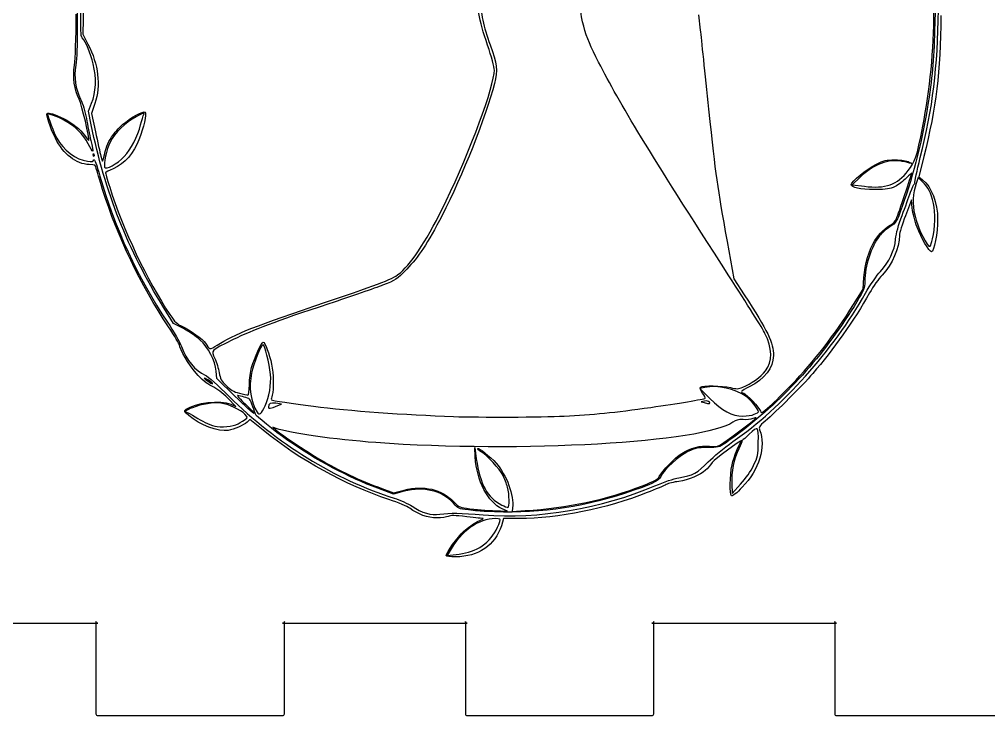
# Model space of a CAD drawing. Extents: x 1 to 449, y -9756 to -9558.
# Drawn here: x 192.2 to 244.7, y -9633.2 to -9595.6 of the extents above; entities that cross this region are included whole.
import ezdxf

# ---------------------------------------------------------------- set-up
doc = ezdxf.new("R2010")
doc.units = 0
doc.layers.get('0').update_dxf_attribs({"linetype": 'CONTINUOUS'})

msp = doc.modelspace()

# ---------------------------------------------------------------- linework, layer by layer
at = {"color": 5}
for p, q in [((241.84389, -9594.1385), (241.80619, -9595.7765)), ((195.72183, -9594.7527), (195.67843, -9596.368)), ((229.02098, -9595.3201), (229.10868, -9596.1347)), ((195.67843, -9596.368), (195.952, -9596.8938)), ((195.98389, -9600.5192), (196.15182, -9600.1034)), ((196.32766, -9600.12), (196.15363, -9600.6466)), ((196.13718, -9601.2732), (195.98389, -9600.5192)), ((196.15363, -9600.6466), (196.36133, -9601.6386)), ((196.23983, -9602.8899), (196.23953, -9602.8907)), ((197.92464, -9602.979), (197.92464, -9602.979)), ((241.21303, -9602.9872), (240.9402, -9604.0812)), ((237.76364, -9604.0974), (237.3279, -9604.5102)), ((240.9087, -9604.1225), (240.79678, -9604.4453)), ((241.14047, -9604.345), (240.9087, -9604.1225)), ((240.9402, -9604.0812), (241.15034, -9604.2456)), ((237.3279, -9604.5102), (238.00127, -9604.5962)), ((240.54021, -9605.3296), (240.21675, -9606.1853)), ((240.58611, -9605.7842), (240.54021, -9605.3296)), ((230.56477, -9607.591), (230.92975, -9609.6086)), ((241.69097, -9607.4422), (241.69095, -9607.4422)), ((230.92975, -9609.6086), (231.4879, -9610.4657)), ((237.93043, -9610.1644), (237.96793, -9609.5354)), ((237.40724, -9610.9997), (237.93043, -9610.1644)), ((200.58473, -9612.0176), (200.0579, -9611.1674)), ((201.12346, -9612.2979), (200.58473, -9612.0176)), ((202.94093, -9614.9968), (202.90023, -9614.5988)), ((202.68538, -9615.2304), (202.68533, -9615.2302)), ((203.9103, -9615.9495), (202.94093, -9614.9968)), ((229.36115, -9615.4787), (229.09463, -9615.5377)), ((234.04558, -9615.3492), (234.04554, -9615.3462)), ((229.09463, -9615.5377), (229.63187, -9616.0829)), ((203.95585, -9616.5074), (203.5213, -9616.0666)), ((203.68843, -9616.3915), (203.95585, -9616.5074)), ((205.55448, -9616.4738), (205.55448, -9616.4738)), ((206.42943, -9616.3897), (206.13413, -9616.3427)), ((206.22888, -9616.4707), (206.42943, -9616.3897)), ((206.22888, -9616.4705), (206.22888, -9616.4707)), ((229.34311, -9616.2223), (229.15968, -9616.2583)), ((229.15968, -9616.2583), (229.32682, -9616.3063)), ((229.60199, -9616.2773), (229.60199, -9616.2763)), ((221.73898, -9617.0361), (221.73892, -9617.0349)), ((232.03654, -9616.9392), (232.03654, -9616.9389)), ((204.09149, -9617.4473), (204.09152, -9617.4473)), ((204.71587, -9617.2218), (204.56902, -9617.3598)), ((205.43894, -9617.8035), (204.71587, -9617.2218)), ((206.1525, -9617.705), (205.96152, -9617.637)), ((205.96152, -9617.637), (206.16207, -9617.8068)), ((216.92544, -9619.2419), (216.89504, -9618.7405)), ((216.89504, -9618.7405), (216.98444, -9619.3422)), ((230.8116, -9620.7106), (230.8308, -9621.2272)), ((230.8308, -9621.2272), (231.29217, -9620.7192)), ((212.49307, -9621.2532), (211.65564, -9620.9448)), ((211.87038, -9620.9554), (212.49779, -9621.1846)), ((213.07095, -9621.1083), (212.49307, -9621.2532)), ((212.49779, -9621.1846), (213.07335, -9621.0404)), ((217.49363, -9622.2042), (217.49372, -9622.204)), ((218.29602, -9622.1695), (218.66371, -9622.1805)), ((218.66371, -9622.1805), (218.38501, -9622.054)), ((218.94868, -9621.9935), (218.91918, -9622.1949)), ((218.91918, -9622.1949), (219.62712, -9622.1509)), ((218.46287, -9622.5851), (218.34262, -9622.969)), ((219.29895, -9622.5851), (218.46287, -9622.5851)), ((215.56691, -9624.3158), (215.41354, -9624.5887)), ((215.35417, -9624.5844), (215.3544, -9624.5852)), ((215.41354, -9624.5887), (215.73495, -9624.5517)), ((216.39062, -9624.444), (216.39062, -9624.4439))]:
    msp.add_line(p, q, dxfattribs=at)
at = {"color": 7}
for p, q in [((186.49218, -9628.25), (196.49218, -9628.25)), ((196.39062, -9628.1484), (196.39062, -9633.1484)), ((206.49218, -9628.25), (216.49218, -9628.25)), ((206.59375, -9633.1484), (206.59375, -9628.1484)), ((216.39062, -9628.1484), (216.39062, -9633.1484)), ((226.49218, -9628.25), (236.49218, -9628.25)), ((226.59375, -9633.1484), (226.59375, -9628.1484)), ((236.39062, -9628.1484), (236.39062, -9633.1484)), ((196.49218, -9633.25), (206.49218, -9633.25)), ((216.49218, -9633.25), (226.49218, -9633.25)), ((236.49218, -9633.25), (246.49218, -9633.25))]:
    msp.add_line(p, q, dxfattribs=at)
at = {"color": 5}
for points in [[(196.46638, -9587.0585), (195.71318, -9589.7917), (195.33316, -9592.8856), (195.37089, -9595.977)], [(223.60665, -9597.8716), (222.77435, -9596.2341), (222.69317, -9595.9214), (222.37738, -9593.1368)], [(217.59662, -9596.9576), (217.11492, -9595.5337), (217.00171, -9594.8666), (217.04469, -9593.7056)], [(217.17652, -9594.2897), (217.22112, -9595.2781), (217.35912, -9595.9327), (217.73556, -9596.9406)], [(195.6488, -9596.5628), (195.5603, -9596.4622), (195.5517, -9596.1979), (195.5848, -9594.5906)], [(241.02309, -9603.042), (241.69794, -9600.3724), (241.96825, -9598.1575), (241.99954, -9595.041)], [(195.22609, -9598.0311), (195.27409, -9597.7085), (195.31519, -9596.5708), (195.32569, -9595.2754)], [(241.15942, -9601.3428), (241.53876, -9599.4251), (241.7606, -9597.1402), (241.76126, -9595.1442)], [(242.13521, -9595.3417), (242.11011, -9598.4418), (241.88853, -9600.2787), (241.21303, -9602.9872)], [(195.37089, -9595.977), (195.38329, -9596.9941), (195.36039, -9597.6592), (195.30009, -9598.031)], [(241.80619, -9595.7765), (241.76359, -9597.6298), (241.6941, -9598.4745), (241.4543, -9600.0551)], [(196.24302, -9597.9663), (196.10611, -9597.3937), (195.85205, -9596.7937), (195.6488, -9596.5628)], [(229.10868, -9596.1347), (229.15688, -9596.5827), (229.36173, -9598.5136), (229.56378, -9600.4256)], [(195.952, -9596.8938), (196.53046, -9598.0057), (196.65968, -9599.1154), (196.32766, -9600.12)], [(217.96173, -9598.3061), (217.96173, -9598.1564), (217.79967, -9597.5579), (217.59662, -9596.9576)], [(217.73556, -9596.9406), (218.11127, -9597.9466), (218.15267, -9598.3148), (217.96988, -9599.0252)], [(195.47829, -9599.8839), (195.21703, -9599.3774), (195.12566, -9598.7061), (195.22609, -9598.0311)], [(195.30009, -9598.031), (195.18903, -9598.7163), (195.27169, -9599.305), (195.56059, -9599.8866)], [(196.15182, -9600.1034), (196.39319, -9599.5059), (196.42619, -9598.7324), (196.24302, -9597.9663)], [(230.66011, -9609.4391), (226.2812, -9602.6429), (224.78276, -9600.1855), (223.60665, -9597.8716)], [(215.3518, -9605.3874), (216.64917, -9602.7131), (217.96173, -9599.1518), (217.96173, -9598.3061)], [(217.96988, -9599.0252), (217.5042, -9600.8351), (216.22653, -9604.0494), (215.12871, -9606.1729)], [(196.00461, -9602.1111), (196.06651, -9602.0441), (195.62196, -9600.1625), (195.47829, -9599.8839)], [(195.56059, -9599.8866), (195.68161, -9600.1302), (195.80405, -9600.5396), (195.87089, -9600.9241)], [(241.4543, -9600.0551), (241.16765, -9601.9444), (240.66342, -9603.9501), (240.03887, -9605.6854)], [(194.19196, -9601.9868), (193.89877, -9601.4059), (193.6702, -9600.7209), (193.74469, -9600.6464)], [(193.74469, -9600.6464), (193.81039, -9600.5804), (194.18465, -9600.6984), (194.63626, -9600.9264)], [(194.65789, -9601.0129), (194.32308, -9600.8357), (193.76055, -9600.6294), (193.76055, -9600.6838)], [(193.76055, -9600.6838), (193.76055, -9600.787), (194.13037, -9601.7402), (194.26978, -9601.9963)], [(197.83455, -9601.2491), (198.24001, -9600.8944), (198.97142, -9600.4941), (199.0572, -9600.5799)], [(198.98699, -9600.7015), (199.03909, -9600.6045), (198.94699, -9600.6325), (198.57394, -9600.8285)], [(199.0572, -9600.5799), (199.137, -9600.6599), (198.9595, -9601.4712), (198.74885, -9601.9897)], [(198.809, -9601.2599), (198.87, -9601.0217), (198.95009, -9600.7705), (198.98699, -9600.7015)], [(229.56378, -9600.4256), (229.95794, -9604.1556), (230.00742, -9604.5099), (230.56477, -9607.591)], [(194.63626, -9600.9264), (195.10846, -9601.1649), (195.54932, -9601.515), (195.77739, -9601.8325)], [(195.97476, -9602.2906), (195.71337, -9601.7864), (195.22602, -9601.3136), (194.65789, -9601.0129)], [(195.87089, -9600.9241), (195.93159, -9601.2734), (196.03891, -9601.8117), (196.10934, -9602.1203)], [(200.0579, -9611.1674), (198.11917, -9608.0383), (196.87331, -9604.8943), (196.13718, -9601.2732)], [(198.57394, -9600.8285), (197.98978, -9601.1354), (197.39995, -9601.7081), (197.15707, -9602.2041)], [(197.23623, -9601.938), (197.37161, -9601.7286), (197.64085, -9601.4186), (197.83455, -9601.2491)], [(197.92464, -9602.979), (198.28627, -9602.5981), (198.64471, -9601.9013), (198.809, -9601.2599)], [(195.77739, -9601.8325), (195.89396, -9601.9949), (195.99621, -9602.1202), (196.00461, -9602.1111)], [(196.36133, -9601.6386), (196.47556, -9602.1841), (196.61003, -9602.781), (196.66016, -9602.9648)], [(240.37093, -9603.7426), (240.75299, -9603.2565), (240.82308, -9603.0432), (241.15942, -9601.3428)], [(196.02403, -9603.419), (195.30434, -9603.393), (194.63878, -9602.8722), (194.19196, -9601.9868)], [(194.26978, -9601.9963), (194.61266, -9602.6262), (195.32158, -9603.1571), (195.93176, -9603.2407)], [(196.21762, -9602.7011), (196.20672, -9602.7121), (196.09747, -9602.5272), (195.97476, -9602.2906)], [(196.10934, -9602.1203), (196.17974, -9602.4289), (196.22849, -9602.6902), (196.21762, -9602.7011)], [(197.15707, -9602.2041), (196.96934, -9602.5876), (196.79431, -9603.3933), (196.86101, -9603.5671)], [(196.79741, -9603.0986), (196.9409, -9602.4743), (197.0132, -9602.2831), (197.23623, -9601.938)], [(198.74885, -9601.9897), (198.39346, -9602.8644), (197.98856, -9603.3337), (197.31351, -9603.6534)], [(196.27493, -9602.9779), (196.25263, -9602.9999), (196.23693, -9602.9609), (196.23983, -9602.8899)], [(196.23953, -9602.8907), (196.24253, -9602.8127), (196.25863, -9602.7967), (196.27993, -9602.8497)], [(196.27993, -9602.8497), (196.29923, -9602.8977), (196.29683, -9602.9556), (196.27493, -9602.9779)], [(195.93176, -9603.2407), (196.1774, -9603.2747), (196.23945, -9603.2617), (196.27554, -9603.1667)], [(196.40743, -9603.6321), (196.36623, -9603.4436), (196.34313, -9603.4308), (196.02403, -9603.419)], [(196.27554, -9603.1667), (196.30324, -9603.0947), (196.42508, -9603.4191), (196.60444, -9604.0435)], [(196.66016, -9602.9648), (196.74896, -9603.2907), (196.75246, -9603.2941), (196.79741, -9603.0986)], [(196.86101, -9603.5671), (196.92211, -9603.7262), (197.53937, -9603.3849), (197.92464, -9602.979)], [(237.28238, -9604.5011), (237.28238, -9604.3375), (238.10986, -9603.6598), (238.61368, -9603.4108)], [(240.0401, -9603.2447), (239.33705, -9603.0947), (238.48521, -9603.4137), (237.76364, -9604.0974)], [(238.61368, -9603.4108), (239.06308, -9603.1887), (239.16168, -9603.1655), (239.65041, -9603.1667)], [(239.65041, -9603.1667), (240.02561, -9603.1667), (240.26195, -9603.2037), (240.4245, -9603.2838)], [(240.52478, -9603.3598), (240.45128, -9603.3378), (240.23313, -9603.2858), (240.0401, -9603.2447)], [(240.4245, -9603.2838), (240.5532, -9603.3478), (240.59832, -9603.3818), (240.52478, -9603.3598)], [(240.72974, -9604.4077), (240.70954, -9604.3757), (240.84148, -9603.7604), (241.02309, -9603.042)], [(196.74957, -9604.7686), (196.58551, -9604.2539), (196.43154, -9603.7424), (196.40743, -9603.6321)], [(196.91215, -9603.8459), (196.89895, -9603.8559), (196.99935, -9604.215), (197.13532, -9604.6491)], [(197.31351, -9603.6534), (197.10601, -9603.7514), (196.9254, -9603.8383), (196.91215, -9603.8459)], [(238.00127, -9604.5962), (239.12774, -9604.7398), (239.76882, -9604.5092), (240.37093, -9603.7426)], [(239.73117, -9606.3432), (239.83985, -9606.0847), (240.55821, -9603.9558), (240.55821, -9603.8922)], [(240.55821, -9603.8922), (240.55821, -9603.8712), (240.43035, -9603.9852), (240.27408, -9604.1453)], [(196.60444, -9604.0435), (197.41494, -9606.8652), (198.64646, -9609.5296), (200.25925, -9611.9507)], [(240.27408, -9604.1453), (240.11781, -9604.3059), (239.83953, -9604.5117), (239.65568, -9604.6026)], [(240.49422, -9604.918), (240.57972, -9604.6698), (240.676, -9604.4667), (240.70814, -9604.4667)], [(240.79678, -9604.4453), (240.62028, -9604.9544), (240.59138, -9605.5793), (240.71798, -9606.1485)], [(240.70814, -9604.4667), (240.74024, -9604.4667), (240.75004, -9604.4397), (240.72974, -9604.4077)], [(241.73595, -9605.5188), (241.60307, -9604.9553), (241.43872, -9604.6314), (241.14047, -9604.345)], [(241.15034, -9604.2456), (241.62562, -9604.6176), (241.96208, -9605.4979), (241.96208, -9606.3694)], [(200.32434, -9612.2112), (198.77199, -9609.8659), (197.58947, -9607.4039), (196.74957, -9604.7686)], [(197.13532, -9604.6491), (197.84645, -9606.9191), (199.17197, -9609.7229), (200.39361, -9611.5413)], [(238.5526, -9604.768), (237.75902, -9604.7681), (237.28238, -9604.668), (237.28238, -9604.5011)], [(239.65568, -9604.6026), (239.35871, -9604.7495), (239.23565, -9604.768), (238.5526, -9604.768)], [(240.03708, -9606.1715), (240.20299, -9605.7303), (240.40871, -9605.1662), (240.49422, -9604.918)], [(212.87057, -9609.2726), (213.56942, -9608.6632), (214.37332, -9607.4044), (215.3518, -9605.3874)], [(241.69095, -9607.4422), (241.83385, -9606.8543), (241.85343, -9606.017), (241.73595, -9605.5188)], [(240.03887, -9605.6854), (239.72858, -9606.5475), (239.72515, -9606.5532), (239.37473, -9606.7858)], [(240.84824, -9606.8071), (240.72931, -9606.4945), (240.61136, -9606.0343), (240.58611, -9605.7842)], [(215.12871, -9606.1729), (214.35242, -9607.6746), (213.84844, -9608.4416), (213.21511, -9609.0858)], [(239.46314, -9606.6576), (239.55554, -9606.6156), (239.67614, -9606.474), (239.73117, -9606.3432)], [(239.68835, -9607.4515), (239.71895, -9607.1405), (239.84074, -9606.6936), (240.03708, -9606.1715)], [(240.21675, -9606.1853), (240.03885, -9606.6559), (239.89247, -9607.1374), (239.89145, -9607.2551)], [(240.71798, -9606.1485), (240.8799, -9606.8763), (241.43043, -9607.9766), (241.56018, -9607.8318)], [(241.96208, -9606.3694), (241.96208, -9607.1105), (241.76542, -9608.1441), (241.6244, -9608.1441)], [(238.56183, -9607.5293), (238.78385, -9607.182), (239.20396, -9606.7757), (239.46314, -9606.6576)], [(239.37473, -9606.7858), (239.181, -9606.9144), (238.93158, -9607.1344), (238.82046, -9607.2746)], [(241.6244, -9608.1441), (241.50798, -9608.1441), (241.06975, -9607.3893), (240.84824, -9606.8071)], [(237.96793, -9609.5354), (238.01083, -9608.816), (238.24506, -9608.0249), (238.56183, -9607.5293)], [(238.82046, -9607.2746), (238.36296, -9607.8523), (238.01771, -9608.9146), (238.01771, -9609.7446)], [(238.86742, -9609.1991), (239.33284, -9608.7031), (239.62669, -9608.0775), (239.68835, -9607.4515)], [(239.89145, -9607.2551), (239.88545, -9607.941), (239.50536, -9608.814), (238.95857, -9609.3973)], [(241.56018, -9607.8318), (241.58748, -9607.8008), (241.64628, -9607.6261), (241.69097, -9607.4422)], [(213.21511, -9609.0858), (212.66688, -9609.6433), (212.62094, -9609.6738), (211.91146, -9609.9502)], [(238.05479, -9610.3833), (238.30568, -9609.9403), (238.66955, -9609.41), (238.86742, -9609.1991)], [(208.87093, -9610.8549), (211.92049, -9609.8299), (212.48968, -9609.6048), (212.87057, -9609.2726)], [(232.61403, -9612.5586), (232.50742, -9612.3453), (231.62816, -9610.9415), (230.66011, -9609.4391)], [(238.95857, -9609.3973), (238.7778, -9609.5901), (238.47194, -9610.0263), (238.27888, -9610.3666)], [(211.91146, -9609.9502), (211.507, -9610.1078), (210.19834, -9610.56), (209.00333, -9610.9551)], [(238.01771, -9609.7446), (238.01771, -9610.1039), (237.98571, -9610.1856), (237.58687, -9610.8433)], [(230.87616, -9618.4184), (233.57377, -9616.5409), (236.28821, -9613.5026), (238.05479, -9610.3833)], [(231.4879, -9610.4657), (232.77007, -9612.4345), (233.07147, -9613.0608), (233.07001, -9613.7533)], [(238.27888, -9610.3666), (237.43806, -9611.8489), (236.3008, -9613.4611), (235.20322, -9614.7266)], [(202.95905, -9613.1868), (203.86143, -9612.6095), (205.07707, -9612.13), (208.87093, -9610.8549)], [(209.00333, -9610.9551), (206.03111, -9611.9379), (204.91857, -9612.3548), (203.82217, -9612.8965)], [(237.58687, -9610.8433), (235.96168, -9613.5234), (233.88532, -9615.8779), (231.52322, -9617.7192)], [(234.04554, -9615.3462), (235.30103, -9614.036), (236.37582, -9612.6463), (237.40724, -9610.9997)], [(200.39361, -9611.5413), (200.6678, -9611.9494), (200.77726, -9612.0536), (201.06818, -9612.1836)], [(200.25925, -9611.9507), (200.5885, -9612.445), (200.92787, -9613.0354), (201.01342, -9613.2626)], [(200.91401, -9613.1824), (200.91401, -9613.1384), (200.64866, -9612.7012), (200.32434, -9612.2112)], [(201.06818, -9612.1836), (201.44538, -9612.352), (202.21403, -9612.9051), (202.31798, -9613.0829)], [(202.02286, -9612.9079), (201.82449, -9612.7266), (201.41977, -9612.4521), (201.12346, -9612.2979)], [(232.64543, -9614.5794), (233.02939, -9614.076), (233.01837, -9613.3679), (232.61403, -9612.5586)], [(201.81031, -9614.7048), (201.41528, -9614.2513), (200.91401, -9613.3999), (200.91401, -9613.1824)], [(201.01342, -9613.2626), (201.29429, -9614.0089), (201.76331, -9614.5722), (202.30943, -9614.8192)], [(202.90023, -9614.5988), (202.84173, -9614.0262), (202.47667, -9613.3226), (202.02286, -9612.9079)], [(202.31798, -9613.0829), (202.53408, -9613.4526), (202.54155, -9613.4538), (202.95905, -9613.1868)], [(203.82217, -9612.8965), (202.54863, -9613.5258), (202.61362, -9613.4598), (202.8213, -9613.9134)], [(205.43233, -9613.1781), (205.31632, -9613.2161), (204.92815, -9614.1803), (204.81532, -9614.711)], [(204.81977, -9614.3959), (204.97162, -9613.8796), (205.36498, -9613.0254), (205.45093, -9613.0254)], [(205.83847, -9614.7805), (205.78257, -9614.1812), (205.52094, -9613.1492), (205.43233, -9613.1781)], [(205.45093, -9613.0254), (205.53803, -9613.0254), (205.78247, -9613.6808), (205.89966, -9614.2288)], [(202.8213, -9613.9134), (202.9148, -9614.1175), (203.02278, -9614.4636), (203.06133, -9614.6825)], [(233.07001, -9613.7533), (233.06801, -9614.422), (232.59117, -9615.0428), (231.76507, -9615.4502)], [(204.69654, -9615.3481), (204.69954, -9615.0334), (204.75244, -9614.6251), (204.81977, -9614.3959)], [(205.89966, -9614.2288), (206.00831, -9614.7368), (206.02305, -9615.5689), (205.92926, -9615.8961)], [(202.67057, -9615.4202), (202.35758, -9615.2655), (202.14427, -9615.0881), (201.81031, -9614.7048)], [(202.68533, -9615.2302), (202.64063, -9615.1582), (202.25108, -9614.9409), (202.25108, -9614.9884)], [(202.30943, -9614.8192), (202.44358, -9614.8802), (203.02232, -9615.3959), (203.59551, -9615.9658)], [(203.06133, -9614.6825), (203.12173, -9615.0255), (203.17458, -9615.123), (203.44338, -9615.387)], [(204.81532, -9614.711), (204.65306, -9615.4742), (204.76632, -9616.2773), (205.11272, -9616.8197)], [(205.55448, -9616.4738), (205.77047, -9616.0172), (205.88833, -9615.3144), (205.83847, -9614.7805)], [(231.42242, -9615.4727), (231.84324, -9615.312), (232.39286, -9614.9106), (232.64543, -9614.5794)], [(235.20322, -9614.7266), (234.60923, -9615.4116), (233.25321, -9616.767), (232.61663, -9617.312)], [(202.25108, -9614.9884), (202.25108, -9615.0164), (202.66269, -9615.294), (202.70628, -9615.2964)], [(203.5213, -9616.0666), (203.25018, -9615.7916), (202.93023, -9615.5485), (202.67057, -9615.4202)], [(202.70628, -9615.2964), (202.71768, -9615.2964), (202.70828, -9615.2674), (202.68538, -9615.2304)], [(203.44338, -9615.387), (203.68599, -9615.6253), (203.84386, -9615.7164), (204.15377, -9615.7968)], [(204.62174, -9615.8997), (204.66384, -9615.8994), (204.69334, -9615.6814), (204.69654, -9615.3481)], [(229.23335, -9615.7899), (229.11704, -9615.6187), (229.08313, -9615.5145), (229.12888, -9615.4687)], [(229.12888, -9615.4687), (229.22914, -9615.3685), (230.30505, -9615.3837), (230.74489, -9615.4917)], [(231.58788, -9615.9727), (231.02904, -9615.5618), (230.01188, -9615.3362), (229.36115, -9615.4787)], [(230.74489, -9615.4917), (231.08653, -9615.5757), (231.15787, -9615.5737), (231.42242, -9615.4727)], [(231.76507, -9615.4502), (231.30535, -9615.6769), (231.2551, -9615.735), (231.46189, -9615.8006)], [(232.8706, -9616.5035), (233.12251, -9616.2802), (233.65125, -9615.7607), (234.04558, -9615.3492)], [(203.59551, -9615.9658), (206.15091, -9618.5066), (209.3442, -9620.4737), (212.54234, -9621.4771)], [(204.95259, -9616.9013), (204.91249, -9616.9013), (204.44345, -9616.4735), (203.9103, -9615.9495)], [(204.0681, -9615.9239), (204.0064, -9615.9049), (204.19652, -9616.1168), (204.49067, -9616.3949)], [(204.41669, -9616.0029), (204.2867, -9615.9789), (204.12983, -9615.9429), (204.0681, -9615.9239)], [(204.15377, -9615.7968), (204.37292, -9615.8538), (204.5835, -9615.9), (204.62174, -9615.8997)], [(204.71077, -9616.1238), (204.67897, -9616.0818), (204.54669, -9616.0278), (204.41669, -9616.0029)], [(205.92926, -9615.8961), (205.89316, -9616.0221), (205.87486, -9616.1365), (205.88856, -9616.1503)], [(229.38077, -9616.0682), (229.39437, -9616.0552), (229.32807, -9615.9293), (229.23335, -9615.7899)], [(231.46189, -9615.8006), (231.62406, -9615.8516), (232.31015, -9616.5868), (232.36891, -9616.772)], [(232.26838, -9616.8005), (232.26838, -9616.682), (231.83433, -9616.154), (231.58788, -9615.9727)], [(201.2817, -9616.6659), (201.73554, -9616.3139), (203.14003, -9616.1538), (203.68843, -9616.3915)], [(203.14731, -9616.3332), (202.74903, -9616.2832), (202.12711, -9616.3842), (201.61263, -9616.5806)], [(204.45497, -9616.9331), (204.23132, -9616.695), (203.55318, -9616.384), (203.14731, -9616.3332)], [(204.49067, -9616.3949), (204.78484, -9616.6728), (204.99269, -9616.9007), (204.95259, -9616.9013)], [(205.02327, -9616.9308), (205.02027, -9616.8388), (204.77736, -9616.2122), (204.71077, -9616.1238)], [(205.11272, -9616.8197), (205.23756, -9617.0151), (205.33417, -9616.9395), (205.55448, -9616.4738)], [(205.72849, -9616.5555), (205.72749, -9616.6475), (205.83282, -9616.6295), (206.22888, -9616.4705)], [(206.13413, -9616.3427), (205.83502, -9616.2947), (205.73089, -9616.3527), (205.72849, -9616.5555)], [(205.88856, -9616.1503), (205.92896, -9616.1913), (207.01535, -9616.3589), (208.16769, -9616.5031)], [(208.16769, -9616.5031), (210.08086, -9616.7425), (213.12883, -9616.9658), (215.75558, -9617.0591)], [(226.43694, -9616.5624), (227.85939, -9616.3624), (229.3341, -9616.1148), (229.38077, -9616.0682)], [(229.32682, -9616.3063), (229.61151, -9616.3883), (229.68752, -9616.3793), (229.60199, -9616.2773)], [(229.60199, -9616.2763), (229.55559, -9616.2203), (229.45578, -9616.1993), (229.34311, -9616.2223)], [(229.63187, -9616.0829), (230.29362, -9616.7545), (230.82131, -9617.0361), (231.41814, -9617.0362)], [(232.36891, -9616.772), (232.40851, -9616.897), (232.45461, -9616.8723), (232.8706, -9616.5035)], [(201.61263, -9616.5806), (201.27944, -9616.7081), (201.1358, -9616.8352), (201.32489, -9616.8352)], [(201.41541, -9617.0018), (201.15408, -9616.7749), (201.15103, -9616.7673), (201.2817, -9616.6659)], [(201.32489, -9616.8352), (201.36709, -9616.8352), (201.56229, -9616.9419), (201.75878, -9617.0724)], [(203.54642, -9617.8089), (203.01058, -9617.8949), (202.00475, -9617.5136), (201.41541, -9617.0018)], [(201.75878, -9617.0724), (202.13284, -9617.3206), (202.48164, -9617.4869), (202.8193, -9617.5777)], [(204.48607, -9617.2049), (204.61264, -9617.1059), (204.61203, -9617.1002), (204.45497, -9616.9331)], [(206.77702, -9618.3485), (206.02123, -9617.8189), (205.0263, -9617.0147), (205.02327, -9616.9308)], [(215.75558, -9617.0591), (217.12055, -9617.1071), (220.55269, -9617.0941), (221.73898, -9617.0361)], [(221.73892, -9617.0349), (223.28766, -9616.9589), (224.44973, -9616.8418), (226.43694, -9616.5624)], [(231.41814, -9617.0362), (231.63075, -9617.0362), (231.90902, -9616.9922), (232.03654, -9616.9392)], [(232.03654, -9616.9389), (232.16405, -9616.8859), (232.26838, -9616.8234), (232.26838, -9616.8005)], [(202.8193, -9617.5777), (203.15349, -9617.6677), (203.80199, -9617.6007), (204.09149, -9617.4473)], [(204.56902, -9617.3598), (204.37827, -9617.5389), (203.88815, -9617.7542), (203.54642, -9617.8089)], [(204.09152, -9617.4473), (204.23752, -9617.3693), (204.41507, -9617.2606), (204.48607, -9617.2049)], [(230.87716, -9617.3608), (229.31631, -9618.4722), (219.33909, -9619.0451), (211.54379, -9618.4709)], [(230.38773, -9618.4674), (230.77106, -9618.2151), (232.13473, -9617.1699), (232.13473, -9617.1285)], [(231.42758, -9617.2285), (231.16392, -9617.2165), (231.03736, -9617.2465), (230.87716, -9617.3608)], [(231.95235, -9617.1745), (231.85204, -9617.2125), (231.6159, -9617.2365), (231.42758, -9617.2285)], [(232.25054, -9618.4563), (232.26914, -9617.5725), (232.24554, -9617.5515), (231.75932, -9618.0172)], [(232.13473, -9617.1285), (232.13473, -9617.1155), (232.05263, -9617.1385), (231.95235, -9617.1745)], [(232.61663, -9617.312), (232.30269, -9617.5808), (232.26987, -9617.633), (232.32419, -9617.7765)], [(212.25315, -9621.5526), (209.87842, -9620.7592), (207.45696, -9619.4269), (205.43894, -9617.8035)], [(211.54379, -9618.4709), (209.30603, -9618.3061), (206.86682, -9617.9595), (206.1525, -9617.705)], [(206.16207, -9617.8068), (206.47097, -9618.0683), (207.83231, -9618.9804), (208.49054, -9619.3669)], [(231.52322, -9617.7192), (231.14246, -9618.016), (230.66794, -9618.3672), (230.46874, -9618.4997)], [(232.32419, -9617.7765), (232.67383, -9618.7006), (232.30249, -9619.927), (231.38245, -9620.8866)], [(231.75932, -9618.0172), (231.57956, -9618.1893), (231.41668, -9618.3322), (231.39738, -9618.3348)], [(211.65564, -9620.9448), (210.10089, -9620.3722), (208.28865, -9619.4078), (206.77702, -9618.3485)], [(228.10966, -9619.0517), (228.575, -9618.7555), (229.12727, -9618.6152), (229.61183, -9618.6701)], [(230.46874, -9618.4997), (230.11935, -9618.7322), (230.08505, -9618.7407), (229.49936, -9618.7407)], [(229.54221, -9619.5183), (229.82794, -9619.219), (230.3803, -9618.7635), (230.87616, -9618.4184)], [(229.61183, -9618.6701), (229.99419, -9618.7131), (230.02728, -9618.7051), (230.38773, -9618.4674)], [(231.39738, -9618.3348), (231.2535, -9618.3538), (229.91108, -9619.3522), (229.75682, -9619.5551)], [(230.83082, -9619.6823), (230.92332, -9619.2455), (231.30184, -9618.32), (231.36294, -9618.3811)], [(231.36294, -9618.3811), (231.37854, -9618.3971), (231.30254, -9618.5892), (231.19397, -9618.809)], [(231.99413, -9619.7098), (232.22135, -9619.2363), (232.23561, -9619.1666), (232.25054, -9618.4563)], [(217.24303, -9618.9642), (217.11965, -9618.8882), (217.03392, -9618.8104), (217.05251, -9618.7917)], [(217.05251, -9618.7917), (217.10991, -9618.7347), (217.73858, -9619.2306), (218.05654, -9619.5843)], [(218.43067, -9620.2461), (218.25562, -9619.9037), (217.57574, -9619.1698), (217.24303, -9618.9642)], [(226.89178, -9620.3015), (227.04217, -9620.0107), (227.75962, -9619.2744), (228.10966, -9619.0517)], [(228.43118, -9618.959), (227.92747, -9619.1976), (227.15143, -9619.9157), (226.98078, -9620.3012)], [(229.49936, -9618.7407), (228.95242, -9618.7407), (228.84644, -9618.7627), (228.43118, -9618.959)], [(231.19397, -9618.809), (230.93558, -9619.3321), (230.78761, -9620.068), (230.8116, -9620.7106)], [(208.49054, -9619.3669), (209.5685, -9619.9999), (210.66255, -9620.5141), (211.87038, -9620.9554)], [(218.38501, -9622.054), (217.59823, -9621.6968), (217.00509, -9620.554), (216.92544, -9619.2419)], [(216.98444, -9619.3422), (217.19535, -9620.7618), (217.57094, -9621.4452), (218.36205, -9621.8488)], [(218.05654, -9619.5843), (218.61723, -9620.2079), (219.04229, -9621.3558), (218.94868, -9621.9935)], [(227.9511, -9620.378), (228.67831, -9620.263), (228.99447, -9620.0922), (229.54221, -9619.5183)], [(229.75682, -9619.5551), (229.65024, -9619.6954), (229.48727, -9619.882), (229.39467, -9619.97)], [(230.80892, -9621.3548), (230.69736, -9621.2858), (230.71102, -9620.2481), (230.83082, -9619.6823)], [(229.39467, -9619.97), (229.11907, -9620.2315), (228.45451, -9620.5077), (227.94731, -9620.5715)], [(231.29217, -9620.7192), (231.58482, -9620.397), (231.84152, -9620.0279), (231.99413, -9619.7098)], [(218.67306, -9620.8799), (218.62396, -9620.696), (218.51487, -9620.4108), (218.43067, -9620.2461)], [(226.98078, -9620.3012), (226.87131, -9620.5486), (226.44257, -9620.7482), (225.01467, -9621.2167)], [(225.9869, -9620.8035), (226.64639, -9620.5472), (226.81239, -9620.455), (226.89178, -9620.3015)], [(227.26811, -9620.7388), (227.15273, -9620.7978), (226.68377, -9620.997), (226.22598, -9621.18)], [(226.65256, -9620.8076), (227.14664, -9620.5968), (227.67744, -9620.4213), (227.9511, -9620.378)], [(227.94731, -9620.5715), (227.68913, -9620.6035), (227.38349, -9620.6791), (227.26811, -9620.7388)], [(215.74511, -9621.7533), (215.14464, -9621.0711), (214.16383, -9620.8346), (213.07095, -9621.1083)], [(213.07335, -9621.0404), (214.15116, -9620.7704), (215.09324, -9620.9914), (215.76266, -9621.6723)], [(217.3599, -9622.3762), (220.36429, -9622.6222), (223.72969, -9622.0541), (226.65256, -9620.8076)], [(225.01467, -9621.2167), (222.55794, -9622.0229), (220.03836, -9622.3537), (217.49363, -9622.2042)], [(218.69446, -9621.9829), (218.79356, -9621.9829), (218.77996, -9621.2797), (218.67306, -9620.8799)], [(226.22598, -9621.18), (224.06752, -9622.0426), (221.40039, -9622.5836), (219.29895, -9622.5851)], [(219.62712, -9622.1509), (221.92818, -9622.0087), (224.0341, -9621.5625), (225.9869, -9620.8035)], [(231.38245, -9620.8866), (231.07924, -9621.2028), (230.85684, -9621.3844), (230.80892, -9621.3548)], [(213.37847, -9622.0185), (213.263, -9621.9305), (212.7566, -9621.7208), (212.25315, -9621.5526)], [(212.54234, -9621.4771), (212.85263, -9621.5741), (213.28518, -9621.7734), (213.50355, -9621.9193)], [(216.56758, -9622.118), (216.01944, -9622.054), (216.00428, -9622.048), (215.74511, -9621.7533)], [(215.76266, -9621.6723), (216.06324, -9621.9778), (216.08397, -9621.9868), (216.63176, -9622.0503)], [(214.853, -9622.5454), (214.35327, -9622.5454), (213.8202, -9622.3554), (213.37847, -9622.0185)], [(213.50355, -9621.9193), (214.03761, -9622.2759), (214.53156, -9622.4157), (215.01501, -9622.3472)], [(215.01501, -9622.3472), (215.56736, -9622.2692), (216.13176, -9622.2762), (217.3599, -9622.3762)], [(217.49372, -9622.204), (217.29148, -9622.192), (216.87473, -9622.153), (216.56758, -9622.118)], [(216.63176, -9622.0503), (217.21789, -9622.1183), (217.67675, -9622.1511), (218.29602, -9622.1695)], [(218.36205, -9621.8488), (218.50664, -9621.9228), (218.65623, -9621.9829), (218.69446, -9621.9829)], [(215.46684, -9622.4644), (215.38664, -9622.5084), (215.11038, -9622.5444), (214.853, -9622.5454)], [(216.46923, -9622.4844), (215.79639, -9622.4054), (215.58142, -9622.4014), (215.46684, -9622.4644)], [(218.01176, -9622.5846), (217.11838, -9622.5846), (216.1575, -9623.265), (215.56691, -9624.3158)], [(216.31205, -9623.2674), (216.51911, -9623.0731), (216.84714, -9622.8402), (217.04098, -9622.75)], [(216.39062, -9624.4439), (217.29477, -9624.2533), (217.98263, -9623.6239), (218.25831, -9622.735)], [(217.3596, -9622.5853), (217.341, -9622.585), (216.94033, -9622.5393), (216.46923, -9622.4844)], [(217.04098, -9622.75), (217.23483, -9622.66), (217.37821, -9622.5856), (217.3596, -9622.5853)], [(218.25831, -9622.735), (218.30181, -9622.5948), (218.28501, -9622.5846), (218.01176, -9622.5846)], [(215.3544, -9624.5852), (215.3544, -9624.4295), (215.95601, -9623.6017), (216.31205, -9623.2674)], [(218.34262, -9622.969), (218.01639, -9624.0103), (217.07286, -9624.6564), (215.87854, -9624.6564)], [(215.87854, -9624.6564), (215.54918, -9624.6564), (215.35417, -9624.6294), (215.35417, -9624.5844)], [(215.73495, -9624.5517), (215.91173, -9624.5307), (216.20678, -9624.4827), (216.39062, -9624.444)]]:
    msp.add_open_spline(points, degree=3, dxfattribs=at)
at = {"color": 7}
for points in [[(196.49218, -9628.25), (196.43748, -9628.25), (196.39062, -9628.207), (196.39062, -9628.1484)], [(206.59375, -9628.1484), (206.59375, -9628.2034), (206.55075, -9628.25), (206.49218, -9628.25)], [(216.49218, -9628.25), (216.43748, -9628.25), (216.39062, -9628.207), (216.39062, -9628.1484)], [(226.59375, -9628.1484), (226.59375, -9628.2034), (226.55075, -9628.25), (226.49218, -9628.25)], [(236.49218, -9628.25), (236.43748, -9628.25), (236.39062, -9628.207), (236.39062, -9628.1484)], [(196.39062, -9633.1484), (196.39062, -9633.2034), (196.43362, -9633.25), (196.49218, -9633.25)], [(206.49218, -9633.25), (206.54688, -9633.25), (206.59375, -9633.207), (206.59375, -9633.1484)], [(216.39062, -9633.1484), (216.39062, -9633.2034), (216.43362, -9633.25), (216.49218, -9633.25)], [(226.49218, -9633.25), (226.54688, -9633.25), (226.59375, -9633.207), (226.59375, -9633.1484)], [(236.39062, -9633.1484), (236.39062, -9633.2034), (236.43362, -9633.25), (236.49218, -9633.25)]]:
    msp.add_open_spline(points, degree=3, dxfattribs=at)

doc.saveas('drawing.dxf')
